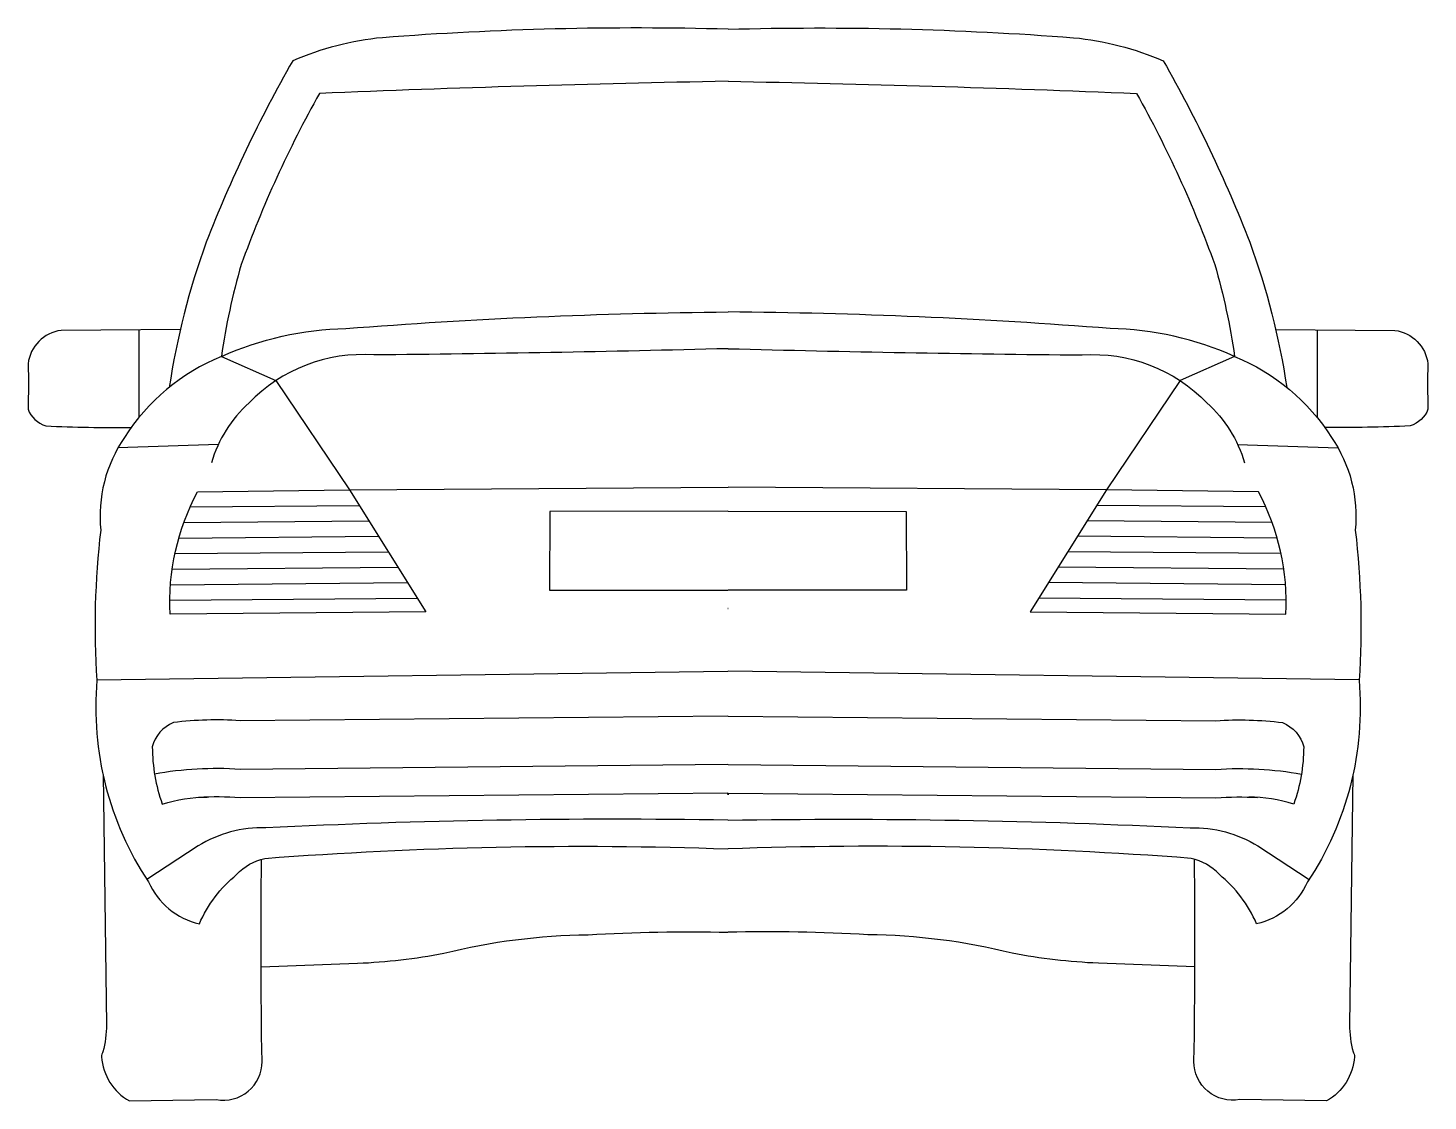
# Model space of a CAD drawing. Extents: x -0.94 to 0.94, y 0 to 1.43.
import ezdxf

# ---------------------------------------------------------------- set-up
doc = ezdxf.new("R2010")
doc.units = 0
doc.header["$LTSCALE"] = 0.0006
doc.header["$MEASUREMENT"] = 0
doc.layers.get('0').update_dxf_attribs({"linetype": 'CONTINUOUS'})

msp = doc.modelspace()

# ---------------------------------------------------------------- linework, layer by layer
for points in [[(0, 1.4303, 0.026139), (-0.4616, 1.419, 0.076615), (-0.5814, 1.3882, 0.036668), (-0.697, 1.1456, 0.049136), (-0.7464, 0.9516, 2.196377)], [(0, 1.4303, -0.026139), (0.4616, 1.419, -0.076615), (0.5814, 1.3882, -0.036668), (0.697, 1.1456, -0.049136), (0.7464, 0.9516, -2.196377)], [(0, 1.3607, 0.005851), (-0.5457, 1.3445, 0.040858), (-0.6502, 1.1157, 0.034998), (-0.6767, 0.993, -0.100737), (-0.5106, 1.0303, -0.017526), (0, 1.0525, 0.289289)], [(0, 1.3607, -0.005851), (0.5457, 1.3445, -0.040858), (0.6502, 1.1157, -0.034998), (0.6767, 0.993, 0.100737), (0.5106, 1.0303, 0.017526), (0, 1.0525, -0.289289)], [(-0.7315, 1.0291), (-0.8908, 1.0278, 0.347651), (-0.9348, 0.9831, -0.016693), (-0.935, 0.9225, 0.222222), (-0.9114, 0.9002, 0.015352), (-0.7971, 0.8982, -1.767273)], [(0.7315, 1.0291), (0.8908, 1.0278, -0.347651), (0.9348, 0.9831, 0.016693), (0.935, 0.9225, -0.222222), (0.9114, 0.9002, -0.015352), (0.7971, 0.8982, 1.767273)], [(-0.6767, 0.993, 0.153604), (-0.8063, 0.8847, 0.175673), (-0.8379, 0.7607, 0.046292), (-0.843, 0.5602, 0.169378), (-0.7741, 0.2909, 0.236211), (-0.7061, 0.2348, -0.117588), (-0.6563, 0.3007, -0.15232), (-0.6186, 0.3222, -0.027876), (-0.0001, 0.335, 3.882498)], [(0, 1.0034, -0.004258), (-0.4732, 0.995, 0.22286), (-0.6398, 0.9309, 0.139614), (-0.6899, 0.851, 2.585177)], [(0, 1.0034, 0.004258), (0.4732, 0.995, -0.22286), (0.6398, 0.9309, -0.139614), (0.6899, 0.851, -2.585177)], [(0.6767, 0.993, -0.153604), (0.8063, 0.8847, -0.175673), (0.8379, 0.7607, -0.046292), (0.843, 0.5602, -0.169378), (0.7741, 0.2909, -0.236211), (0.7061, 0.2348, 0.117588), (0.6563, 0.3007, 0.15232), (0.6186, 0.3222, 0.027876), (0.0001, 0.335, -3.882498)], [(-0.5057, 0.8148), (-0.4034, 0.6518), (-0.7453, 0.6484, -0.135811), (-0.7085, 0.8122), (-0.5057, 0.8148)], [(0.5057, 0.8148), (0.4034, 0.6518), (0.7453, 0.6484, 0.135811), (0.7085, 0.8122), (0.5057, 0.8148)], [(-0.0001, 0.5125), (-0.6517, 0.5062, 0.047583), (-0.7407, 0.5037, 0.730995)], [(0.0001, 0.5125), (0.6517, 0.5062, -0.047583), (0.7407, 0.5037, -0.730995)], [(-0.7407, 0.5037, 0.236554), (-0.769, 0.4711, 0.08143), (-0.7558, 0.3948, -0.070992), (-0.6955, 0.4042, -0.006009)], [(0.7407, 0.5037, -0.236554), (0.769, 0.4711, -0.08143), (0.7558, 0.3948, 0.070992), (0.6955, 0.4042, 0.006009)], [(-0.8348, 0.4345), (-0.8302, 0.1, -0.248493)], [(-0.0001, 0.4475), (-0.6517, 0.4412, 0.061396), (-0.7662, 0.4348, 0.730995)], [(0.0001, 0.4475), (0.6517, 0.4412, -0.061396), (0.7662, 0.4348, -0.730995)], [(0.8348, 0.4345), (0.8302, 0.1, 0.248493)], [(-0.0001, 0.4096), (-0.6517, 0.4033, 0.029664), (-0.7073, 0.4037, 0.730995)], [(0.0001, 0.4081, 0.000036), (-0.001, 0.4081, 2.482916)], [(-0.0001, 0.4081, -0.000036), (0.001, 0.4081, -2.482916)], [(0.0001, 0.4096), (0.6517, 0.4033, -0.029664), (0.7073, 0.4037, -0.730995)], [(-0.0001, 0.3734, 0.016204), (-0.6173, 0.363, 0.146653), (-0.7078, 0.3388), (-0.7761, 0.2939)], [(0.0001, 0.3734, -0.016204), (0.6173, 0.363, -0.146653), (0.7078, 0.3388), (0.7761, 0.2939)], [(-0.7996, -0.002), (-0.6835, 0, 0.473275), (-0.6224, 0.0509, -0.007714), (-0.623, 0.3211, -0.63259)], [(0.7996, -0.002), (0.6835, 0, -0.473275), (0.6224, 0.0509, 0.007714), (0.623, 0.3211, 0.63259)], [(-0.6237, 0.1771), (-0.4947, 0.1821, 0.037524), (-0.3796, 0.1956, -0.05794), (-0.187, 0.2202, -0.019198), (-0.0001, 0.2236, -1.799572)], [(0.6237, 0.1771), (0.4947, 0.1821, -0.037524), (0.3796, 0.1956, 0.05794), (0.187, 0.2202, 0.019198), (0.0001, 0.2236, 1.799572)], [(-0.8302, 0.1, -0.067731), (-0.835, 0.0638, 0.089533), (-0.8369, 0.057, 0.411641)], [(0.8302, 0.1, 0.067731), (0.835, 0.0638, -0.089533), (0.8369, 0.057, -0.411641)], [(-0.8369, 0.057, 0.247158), (-0.7996, -0.002, 0.417966)], [(0.8369, 0.057, -0.247158), (0.7996, -0.002, -0.417966)]]:
    msp.add_lwpolyline(points, format="xyb")
for points in [[(-0.7868, 1.0286), (-0.7869, 0.9114)], [(0.7868, 1.0286), (0.7869, 0.9114)], [(-0.6767, 0.993), (-0.6041, 0.9607), (-0.5057, 0.8148), (0, 0.8183)], [(0.6767, 0.993), (0.6041, 0.9607), (0.5057, 0.8148), (0, 0.8183)], [(-0.6807, 0.8754), (-0.8149, 0.8708)], [(0.6807, 0.8754), (0.8149, 0.8708)], [(-0.7185, 0.7919), (-0.4926, 0.794)], [(-0.0001, 0.7864), (-0.2382, 0.786), (-0.2384, 0.6807)], [(0.0001, 0.7864), (0.2382, 0.786), (0.2384, 0.6807)], [(0.7185, 0.7919), (0.4926, 0.794)], [(-0.7269, 0.7711), (-0.4797, 0.7734)], [(0.7269, 0.7711), (0.4797, 0.7734)], [(-0.7336, 0.7503), (-0.4668, 0.7527)], [(0.7336, 0.7503), (0.4668, 0.7527)], [(-0.7388, 0.7295), (-0.4538, 0.7321)], [(0.7388, 0.7295), (0.4538, 0.7321)], [(-0.7425, 0.7087), (-0.4409, 0.7115)], [(0.7425, 0.7087), (0.4409, 0.7115)], [(-0.7448, 0.6879), (-0.4279, 0.6908)], [(-0.2384, 0.6807), (-0.0001, 0.6807)], [(0.2384, 0.6807), (0.0001, 0.6807)], [(0.7448, 0.6879), (0.4279, 0.6908)], [(-0.7457, 0.6672), (-0.415, 0.6702)], [(0.0001, 0.6563), (-0.0003, 0.6563)], [(-0.0001, 0.6563), (0.0003, 0.6563)], [(0.7457, 0.6672), (0.415, 0.6702)], [(-0.8431, 0.5609), (-0.0001, 0.5726)], [(0.8431, 0.5609), (0.0001, 0.5726)]]:
    msp.add_lwpolyline(points)

doc.saveas('drawing.dxf')
